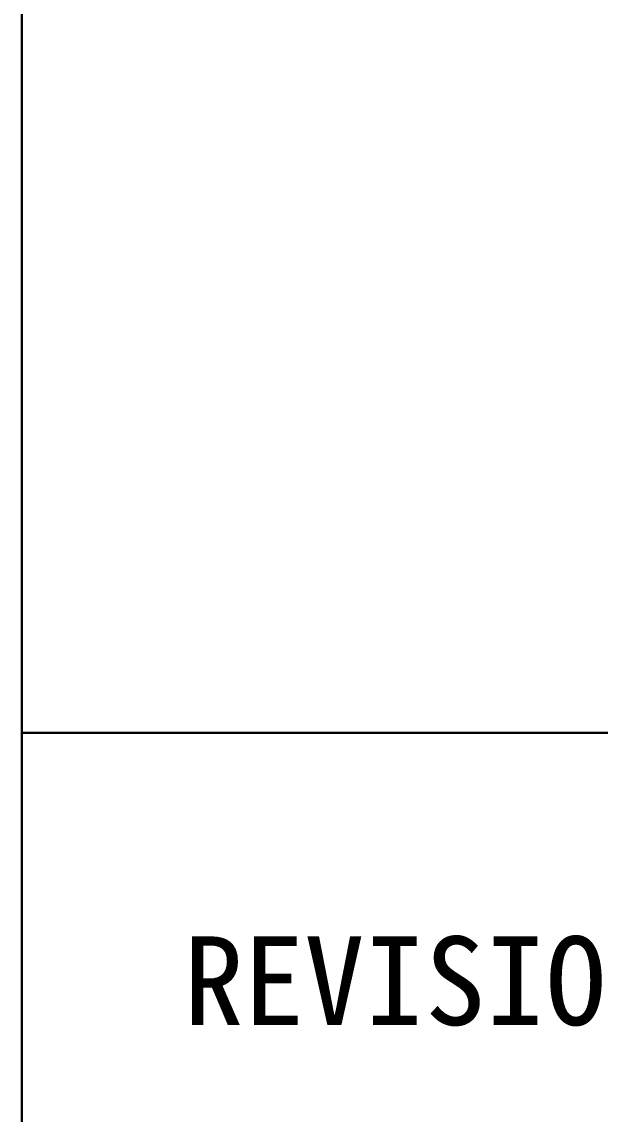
# Model space of a CAD drawing. Header units: millimetres. Extents: x -113526 to 211532, y -79714 to 28306.
# Drawn here: x 170119 to 170643, y -2909 to -1918 of the extents above; entities that cross this region are included whole.
import ezdxf

# ---------------------------------------------------------------- set-up
doc = ezdxf.new("R2010")
doc.units = ezdxf.units.MM
doc.layers.add('10线框', color=8, linetype='Continuous')
doc.styles.add('宋体', font='', dxfattribs={"width": 0.7})
doc.styles.get('宋体').set_extended_font_data('新宋体')

msp = doc.modelspace()

# ---------------------------------------------------------------- linework, layer by layer
at = {"layer": '10线框', "lineweight": 0}
msp.add_line((170119.13, -961.04), (170119.13, -16440.14), dxfattribs=at)
at = {"layer": '10线框'}
for p, q in [((170119.13, -961.04), (170119.13, -16440.14)), ((170119.13, -2562.8), (172451.05, -2562.8)), ((170119.13, -2562.8), (172451.05, -2562.8))]:
    msp.add_line(p, q, dxfattribs=at)
at = {"layer": '10线框', "lineweight": 30}
for p, q in [((170119.13, -16440.14), (170119.13, -961.04)), ((170119.13, -2562.8), (172451.05, -2562.8)), ((170119.13, -2562.8), (172451.05, -2562.8))]:
    msp.add_line(p, q, dxfattribs=at)

# ---------------------------------------------------------------- texts
at = {"layer": '10线框', "style": '宋体'}
msp.add_text('REVISIONS  更改记录', height=80.4109, dxfattribs=at).set_placement((170265.41, -2827.72))
msp.add_text('REVISIONS  更改记录', height=80.4109, dxfattribs=at).set_placement((170265.41, -2827.72))

doc.saveas('drawing.dxf')
